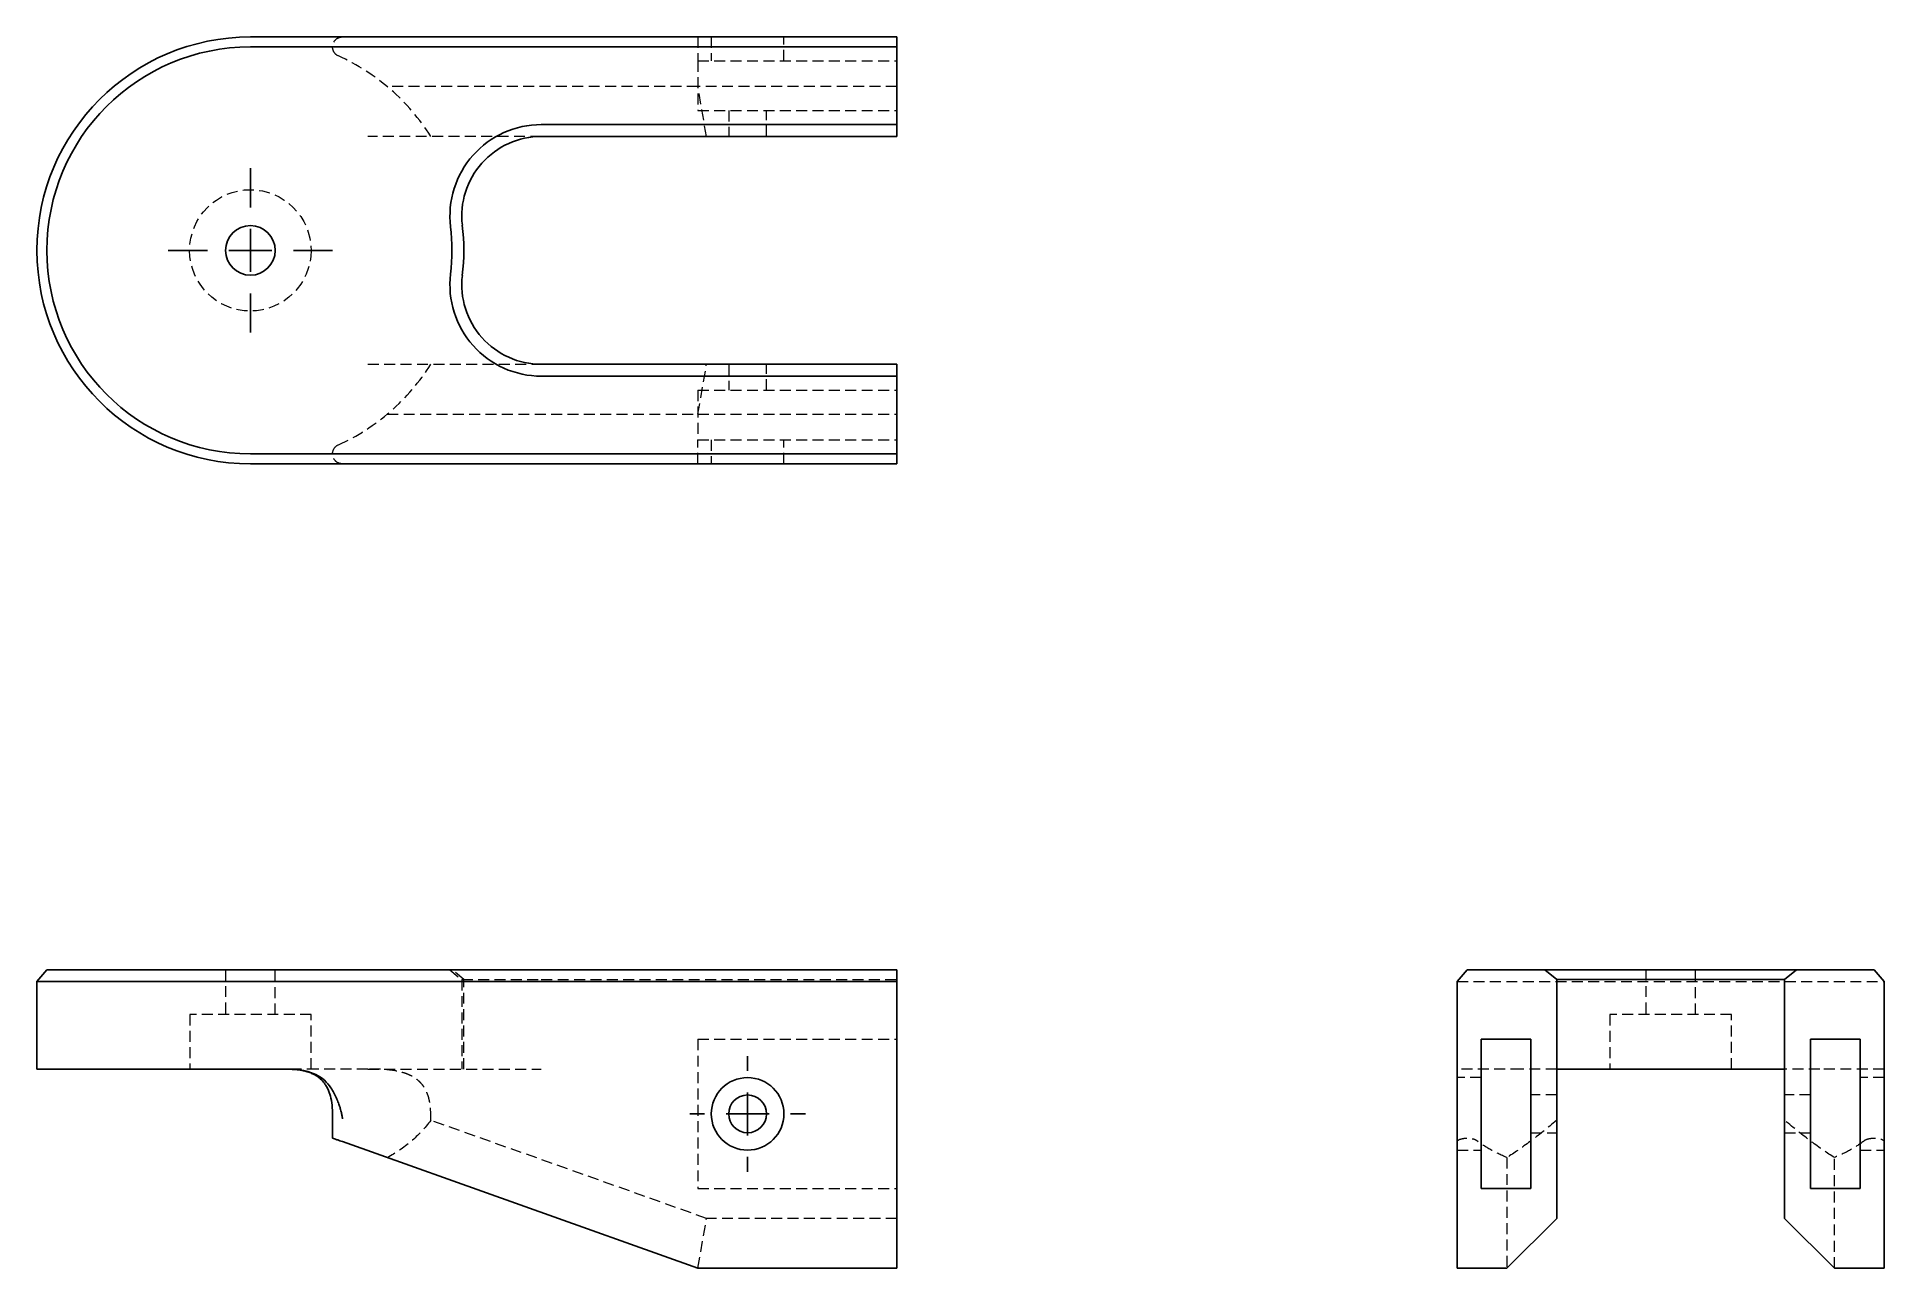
# Model space of a CAD drawing. Header units: millimetres. Extents: x 33 to 248, y 40 to 183.
import ezdxf

# ---------------------------------------------------------------- set-up
doc = ezdxf.new("R2010")
doc.units = ezdxf.units.MM
doc.linetypes.add('HIDDEN', pattern=[1.905, 1.27, -0.635])
doc.layers.add('10', color=7, linetype='Continuous')

# ---------------------------------------------------------------- blocks, each defined once
blk = doc.blocks.new('SW_CENTERMARKSYMBOL_0')
at = {"layer": '10', "color": 0}
for p, q in [((0, 5), (0, 6.72)), ((0, 0), (0, 2.5)), ((-5, 0), (-6.72, 0)), ((0, 0), (-2.5, 0)), ((0, 0), (0, -2.5)), ((0, 0), (2.5, 0)), ((5, 0), (6.72, 0)), ((0, -5), (0, -6.72))]:
    blk.add_line(p, q, dxfattribs=at)
blk = doc.blocks.new('SW_CENTERMARKSYMBOL_1')
at = {"layer": '10', "color": 0}
for p, q in [((0, 5), (0, 9.56)), ((0, 0), (0, 2.5)), ((-5, 0), (-9.56, 0)), ((0, 0), (-2.5, 0)), ((0, 0), (0, -2.5)), ((0, 0), (2.5, 0)), ((5, 0), (9.56, 0)), ((0, -5), (0, -9.56))]:
    blk.add_line(p, q, dxfattribs=at)

msp = doc.modelspace()

# ---------------------------------------------------------------- linework, layer by layer
at = {"color": 7, "linetype": 'Continuous', "lineweight": 25}
for p, q in [((57.82, 182.82), (133, 182.82)), ((133, 182.82), (133, 181.66)), ((133, 181.66), (57.82, 181.66)), ((133, 181.66), (133, 172.63)), ((91.66, 172.63), (133, 172.63)), ((133, 172.63), (133, 171.25)), ((133, 171.25), (91.66, 171.25)), ((91.66, 144.75), (133, 144.75)), ((133, 144.75), (133, 143.37)), ((133, 143.37), (91.66, 143.37)), ((133, 134.34), (133, 143.37)), ((57.82, 134.34), (133, 134.34)), ((133, 134.34), (133, 133.18)), ((133, 133.18), (57.82, 133.18)), ((34.16, 74.35), (33, 72.97)), ((34.16, 74.35), (57.82, 74.35)), ((57.82, 74.35), (133, 74.35)), ((133, 74.35), (133, 72.97)), ((199.34, 74.35), (198.18, 72.97)), ((199.34, 74.35), (208.37, 74.35)), ((209.75, 73.19), (208.37, 74.35)), ((208.37, 74.35), (220.25, 74.35)), ((209.75, 45.43), (209.75, 73.19)), ((220.08, 73.19), (209.75, 73.19)), ((225.91, 73.19), (220.08, 73.19)), ((220.25, 74.35), (225.75, 74.35)), ((225.75, 74.35), (237.63, 74.35)), ((236.25, 73.19), (225.91, 73.19)), ((237.63, 74.35), (236.25, 73.19)), ((236.25, 45.43), (236.25, 73.19)), ((246.66, 74.35), (237.63, 74.35)), ((247.82, 72.97), (246.66, 74.35)), ((33, 72.97), (33, 62.78)), ((57.82, 72.97), (33, 72.97)), ((133, 72.97), (57.82, 72.97)), ((133, 39.65), (133, 72.97)), ((198.18, 39.65), (198.18, 72.97)), ((247.82, 39.65), (247.82, 72.97)), ((206.74, 66.25), (200.96, 66.25)), ((200.96, 66.25), (200.96, 48.9)), ((206.74, 48.9), (206.74, 66.25)), ((239.26, 66.25), (239.26, 48.9)), ((245.04, 66.25), (239.26, 66.25)), ((245.04, 48.9), (245.04, 66.25)), ((33, 62.78), (57.82, 62.78)), ((57.82, 62.78), (61.7, 62.78)), ((62.28, 62.77), (62.57, 62.77)), ((220.08, 62.78), (209.75, 62.78)), ((220.08, 62.78), (225.91, 62.78)), ((236.25, 62.78), (225.91, 62.78)), ((67.38, 57), (67.38, 54.75)), ((109.87, 39.65), (68.54, 54.35)), ((200.96, 48.9), (206.74, 48.9)), ((239.26, 48.9), (245.04, 48.9)), ((203.96, 39.65), (209.75, 45.43)), ((236.25, 45.43), (242.04, 39.65)), ((109.87, 39.65), (133, 39.65)), ((198.18, 39.65), (203.96, 39.65)), ((247.82, 39.65), (242.04, 39.65))]:
    msp.add_line(p, q, dxfattribs=at)
at = {"color": 7, "linetype": 'HIDDEN', "lineweight": 18}
for p, q in [((109.87, 182.82), (109.87, 180.04)), ((111.43, 182.82), (111.43, 180.04)), ((119.87, 180.04), (119.87, 182.82)), ((109.87, 180.04), (133, 180.04)), ((109.87, 180.04), (109.87, 174.26)), ((109.87, 177.04), (73.75, 177.04)), ((110.87, 171.25), (109.87, 177.04)), ((133, 177.04), (109.87, 177.04)), ((109.87, 174.26), (133, 174.26)), ((113.45, 174.26), (113.45, 171.25)), ((117.85, 171.25), (117.85, 174.26)), ((91.66, 171.25), (71.49, 171.25)), ((71.49, 144.75), (91.66, 144.75)), ((109.87, 138.96), (110.87, 144.75)), ((113.45, 144.75), (113.45, 141.74)), ((117.85, 141.74), (117.85, 144.75)), ((109.87, 141.74), (109.87, 135.96)), ((109.87, 141.74), (133, 141.74)), ((73.75, 138.96), (109.87, 138.96)), ((109.87, 138.96), (133, 138.96)), ((109.87, 135.96), (133, 135.96)), ((109.87, 133.18), (109.87, 135.96)), ((111.43, 135.96), (111.43, 133.18)), ((119.87, 133.18), (119.87, 135.96)), ((54.93, 74.35), (54.93, 69.14)), ((60.71, 69.14), (60.71, 74.35)), ((81.03, 74.35), (82.41, 73.19)), ((82.64, 73.19), (81.26, 74.35)), ((82.41, 73.19), (91.66, 73.19)), ((82.41, 73.19), (82.41, 62.78)), ((82.64, 62.78), (82.64, 73.19)), ((91.66, 73.19), (133, 73.19)), ((220.11, 74.35), (220.11, 69.14)), ((225.89, 69.14), (225.89, 74.35)), ((198.18, 72.97), (247.82, 72.97)), ((64.88, 69.14), (50.77, 69.14)), ((50.77, 69.14), (50.77, 62.78)), ((64.88, 62.78), (64.88, 69.14)), ((230.06, 69.14), (215.94, 69.14)), ((215.94, 69.14), (215.94, 62.78)), ((230.06, 62.78), (230.06, 69.14)), ((109.87, 66.25), (109.87, 48.9)), ((109.87, 66.25), (133, 66.25)), ((71.49, 62.78), (91.66, 62.78)), ((200.96, 61.8), (198.18, 61.8)), ((247.82, 61.8), (245.04, 61.8)), ((209.75, 59.78), (206.74, 59.78)), ((239.26, 59.78), (236.25, 59.78)), ((78.81, 56.83), (78.81, 57)), ((110.87, 45.43), (78.81, 56.83)), ((206.74, 55.38), (209.75, 55.38)), ((236.25, 55.38), (239.26, 55.38)), ((198.18, 53.36), (200.96, 53.36)), ((203.96, 52.49), (203.96, 39.65)), ((242.04, 39.65), (242.04, 52.49)), ((245.04, 53.36), (247.82, 53.36)), ((109.87, 48.9), (133, 48.9)), ((109.87, 39.65), (110.87, 45.43)), ((133, 45.43), (110.87, 45.43))]:
    msp.add_line(p, q, dxfattribs=at)
msp.add_circle((57.82, 158), 7.06, dxfattribs=at)
at = {"color": 7, "linetype": 'Continuous', "lineweight": 25}
for centre, radius in [((57.82, 158), 2.89), ((115.65, 57.58), 4.22), ((115.65, 57.58), 2.2)]:
    msp.add_circle(centre, radius, dxfattribs=at)
for centre, radius, start, end in [((57.82, 158), 24.82, 90, 270), ((57.82, 158), 23.66, 90, 270), ((91.66, 162), 10.63, 90, 186.7448), ((91.66, 162), 9.25, 90, 186.7448), ((57.82, 158), 23.44, 353.2552, 6.7448), ((57.82, 158), 24.82, 353.2552, 6.7448), ((91.66, 154), 10.63, 173.2552, 270), ((91.66, 154), 9.25, 173.2552, 270)]:
    msp.add_arc(centre, radius, start, end, dxfattribs=at)
at = {"color": 7, "linetype": 'HIDDEN', "lineweight": 18}
for points, knots in [([(68.06, 180.61), (67.82, 180.72), (67.62, 180.91), (67.39, 181.38), (67.35, 181.65), (67.46, 182.16), (67.61, 182.4), (68.01, 182.73), (68.27, 182.82), (68.54, 182.82)], [0, 0, 0, 0, 0.25, 0.25, 0.5, 0.5, 0.75, 0.75, 1, 1, 1, 1]), ([(78.81, 171.25), (77.52, 173.29), (75.94, 175.14), (72.3, 178.3), (70.25, 179.62), (68.06, 180.61)], [0, 0, 0, 0, 0.5, 0.5, 1, 1, 1, 1]), ([(68.06, 135.39), (70.25, 136.38), (72.3, 137.7), (75.94, 140.86), (77.52, 142.71), (78.81, 144.75)], [0, 0, 0, 0, 0.5, 0.5, 1, 1, 1, 1]), ([(68.54, 133.18), (68.27, 133.18), (68.01, 133.27), (67.61, 133.6), (67.46, 133.84), (67.35, 134.35), (67.39, 134.62), (67.62, 135.09), (67.82, 135.28), (68.06, 135.39)], [0, 0, 0, 0, 0.25, 0.25, 0.5, 0.5, 0.75, 0.75, 1, 1, 1, 1]), ([(65.67, 62.78), (65.33, 62.78), (65, 62.78), (64.37, 62.78), (64.07, 62.78), (63.51, 62.78), (63.25, 62.78), (62.79, 62.78), (62.59, 62.78), (62.23, 62.78), (62.08, 62.78), (61.84, 62.78), (61.75, 62.78), (61.57, 62.78), (61.57, 62.78), (61.7, 62.78)], [0, 0, 0, 0, 0.125, 0.125, 0.25, 0.25, 0.375, 0.375, 0.5, 0.5, 0.625, 0.625, 0.75, 0.75, 1, 1, 1, 1]), ([(78.81, 57), (78.81, 57.46), (78.8, 57.92), (78.74, 58.6), (78.7, 58.83), (78.61, 59.28), (78.56, 59.5), (78.41, 59.93), (78.32, 60.15), (78.11, 60.55), (77.99, 60.75), (77.71, 61.11), (77.55, 61.28), (77.21, 61.58), (77.02, 61.72), (76.63, 61.96), (76.43, 62.06), (76.01, 62.24), (75.79, 62.32), (75.13, 62.51), (74.68, 62.6), (73.78, 62.72), (73.32, 62.75), (72.4, 62.78), (71.94, 62.78), (71.49, 62.78)], [0, 0, 0, 0, 0.125, 0.125, 0.1875, 0.1875, 0.25, 0.25, 0.3125, 0.3125, 0.375, 0.375, 0.4375, 0.4375, 0.5, 0.5, 0.5625, 0.5625, 0.625, 0.625, 0.75, 0.75, 0.875, 0.875, 1, 1, 1, 1]), ([(205.66, 62.78), (205.5, 62.78), (205.32, 62.78), (204.9, 62.78), (204.66, 62.78), (204.13, 62.78), (203.85, 62.78), (203.25, 62.78), (202.93, 62.78), (202.26, 62.78), (201.92, 62.78), (201.2, 62.78), (200.83, 62.78), (199.69, 62.78), (198.93, 62.78), (198.18, 62.78)], [0, 0, 0, 0, 0.125, 0.125, 0.25, 0.25, 0.375, 0.375, 0.5, 0.5, 0.625, 0.625, 0.75, 0.75, 1, 1, 1, 1]), ([(247.82, 62.78), (247.44, 62.78), (247.07, 62.78), (246.31, 62.78), (245.93, 62.78), (244.79, 62.78), (244.07, 62.78), (242.73, 62.78), (242.14, 62.78), (241.08, 62.78), (240.66, 62.78), (240.34, 62.78)], [0, 0, 0, 0, 0.125, 0.125, 0.25, 0.25, 0.5, 0.5, 0.75, 0.75, 1, 1, 1, 1]), ([(78.81, 56.83), (78.12, 55.93), (77.35, 55.1), (75.65, 53.65), (74.73, 53.02), (73.75, 52.49)], [0, 0, 0, 0, 0.5, 0.5, 1, 1, 1, 1]), ([(209.75, 56.83), (208.66, 55.93), (207.63, 55.1), (205.69, 53.65), (204.78, 53.02), (203.96, 52.49)], [0, 0, 0, 0, 0.5, 0.5, 1, 1, 1, 1]), ([(242.04, 52.49), (241.22, 53.02), (240.31, 53.65), (238.37, 55.1), (237.34, 55.93), (236.25, 56.83)], [0, 0, 0, 0, 0.5, 0.5, 1, 1, 1, 1]), ([(198.18, 54.35), (198.18, 54.38), (198.19, 54.42), (198.25, 54.5), (198.3, 54.54), (198.45, 54.62), (198.55, 54.65), (198.79, 54.71), (198.94, 54.74), (199.24, 54.76), (199.4, 54.76), (199.7, 54.74), (199.83, 54.72), (200.06, 54.67), (200.15, 54.64), (200.3, 54.58), (200.35, 54.55), (200.39, 54.52)], [0, 0, 0, 0, 0.125, 0.125, 0.25, 0.25, 0.375, 0.375, 0.5, 0.5, 0.625, 0.625, 0.75, 0.75, 0.875, 0.875, 1, 1, 1, 1]), ([(203.96, 52.49), (203.24, 52.8), (202.58, 53.12), (201.38, 53.8), (200.85, 54.15), (200.39, 54.52)], [0, 0, 0, 0, 0.5, 0.5, 1, 1, 1, 1]), ([(245.61, 54.52), (245.15, 54.15), (244.62, 53.8), (243.42, 53.12), (242.76, 52.8), (242.04, 52.49)], [0, 0, 0, 0, 0.5, 0.5, 1, 1, 1, 1]), ([(245.61, 54.52), (245.65, 54.55), (245.7, 54.58), (245.85, 54.64), (245.94, 54.67), (246.17, 54.72), (246.3, 54.74), (246.6, 54.76), (246.76, 54.76), (247.06, 54.74), (247.2, 54.71), (247.45, 54.65), (247.55, 54.62), (247.7, 54.54), (247.75, 54.5), (247.81, 54.42), (247.82, 54.38), (247.82, 54.35)], [0, 0, 0, 0, 0.125, 0.125, 0.25, 0.25, 0.375, 0.375, 0.5, 0.5, 0.625, 0.625, 0.75, 0.75, 0.875, 0.875, 1, 1, 1, 1])]:
    msp.add_open_spline(points, degree=3, knots=knots, dxfattribs=at)
at = {"color": 7, "linetype": 'Continuous', "lineweight": 25}
for points, knots in [([(61.7, 62.78), (61.94, 62.78), (62.36, 62.78), (62.99, 62.76), (63.59, 62.7), (64.43, 62.55), (65.43, 62.22), (66.47, 61.54), (67.27, 60.57), (67.75, 59.65), (68.06, 58.87), (68.25, 58.34), (68.38, 57.86), (68.48, 57.42), (68.52, 57.14), (68.54, 57)], [0, 0, 0, 0, 0.071848, 0.125204, 0.190107, 0.250512, 0.380325, 0.499872, 0.615023, 0.749583, 0.808882, 0.864518, 0.916688, 0.958281, 1, 1, 1, 1]), ([(62.68, 62.76), (62.93, 62.75), (63.41, 62.71), (64.11, 62.58), (64.69, 62.4), (65.12, 62.22), (65.54, 61.99), (65.99, 61.66), (66.39, 61.22), (66.7, 60.75), (66.97, 60.19), (67.23, 59.36), (67.38, 58.25), (67.38, 57.44), (67.38, 57)], [0, 0, 0, 0, 0.100549, 0.18778, 0.257699, 0.311411, 0.350473, 0.422315, 0.504278, 0.552959, 0.614766, 0.719384, 0.849012, 1, 1, 1, 1]), ([(68.54, 54.35), (68.43, 54.38), (68.21, 54.46), (67.87, 54.58), (67.57, 54.69), (67.39, 54.75), (67.4, 54.75), (67.4, 54.75)], [0, 0, 0, 0, 0.1768436, 0.385736, 0.6207284, 0.8688179, 1, 1, 1, 1])]:
    msp.add_open_spline(points, degree=3, knots=knots, dxfattribs=at)
at = {"color": 7, "linetype": 'HIDDEN', "lineweight": 18}
for points in [[(71.49, 62.78), (69.81, 62.78), (67.87, 62.78), (65.67, 62.78)], [(209.75, 62.78), (208.01, 62.78), (206.65, 62.78), (205.66, 62.78)], [(240.34, 62.78), (239.35, 62.78), (237.98, 62.78), (236.25, 62.78)]]:
    msp.add_open_spline(points, degree=3, dxfattribs=at)

# ---------------------------------------------------------------- block references
at = {"layer": '10'}
for name, p in [('SW_CENTERMARKSYMBOL_1', (57.82, 158)), ('SW_CENTERMARKSYMBOL_0', (115.65, 57.58))]:
    msp.add_blockref(name, p, dxfattribs=at)

doc.saveas('drawing.dxf')
